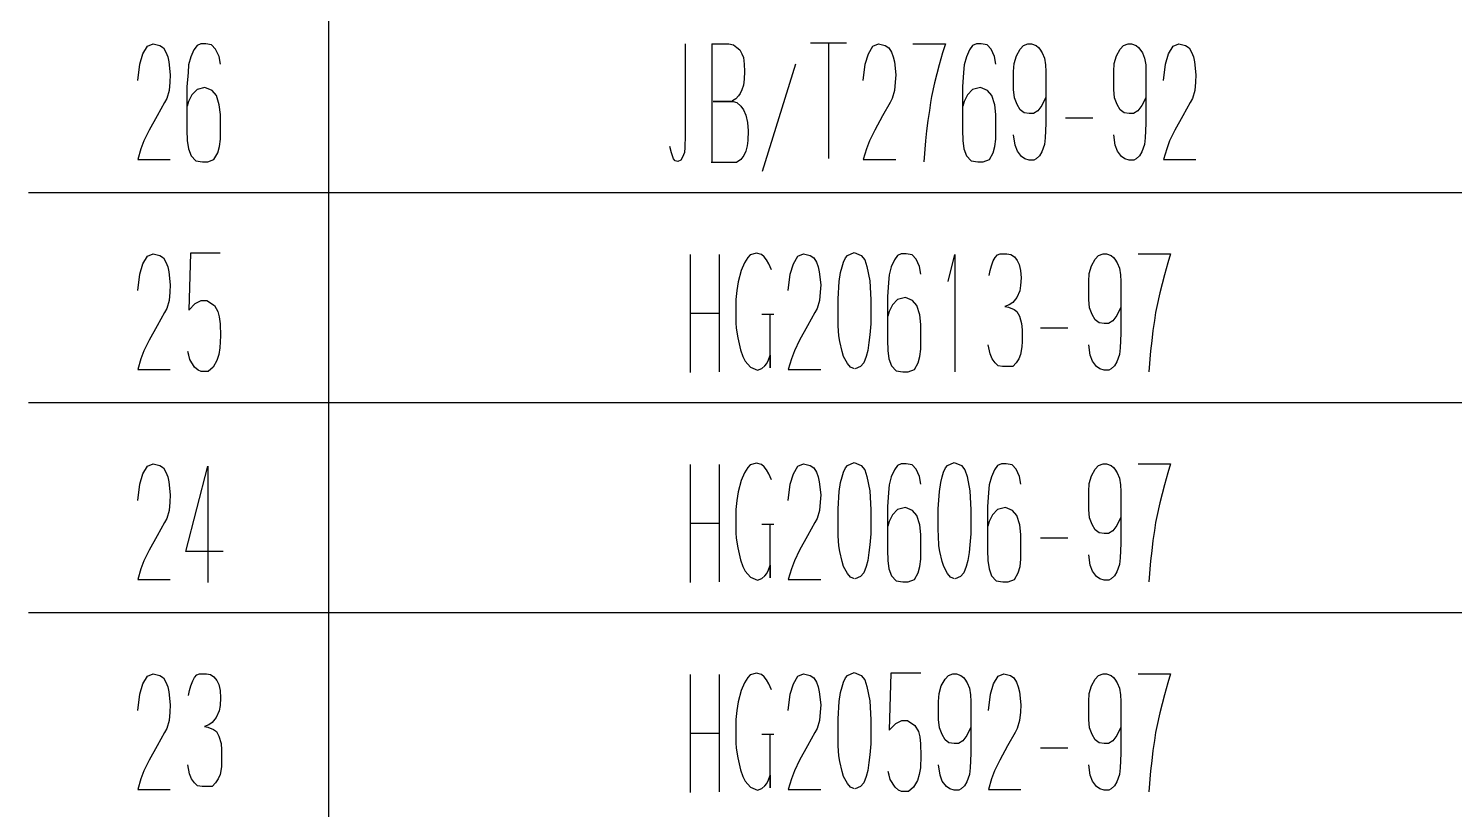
# Model space of a CAD drawing. Extents: x 0 to 8410, y 0 to 11890.
# Drawn here: x 6510 to 6985, y 2344.4 to 2604.7 of the extents above; entities that cross this region are included whole.
import ezdxf

# ---------------------------------------------------------------- set-up
doc = ezdxf.new("R2010")
doc.units = 0
doc.header["$MEASUREMENT"] = 0
doc.layers.add('6', color=7, linetype='Continuous')
doc.layers.add('9', color=7, linetype='Continuous')

# ---------------------------------------------------------------- blocks, each defined once
blk = doc.blocks.new('BLKENT900')
at = {"layer": '9', "color": 2, "linetype": 'Continuous'}
for p, q in [((6549.61, 2388.8), (6551.5, 2389.6)), ((6551.5, 2389.6), (6553.72, 2389)), ((6566.08, 2389.2), (6566.99, 2389.6)), ((6566.99, 2389.6), (6569.22, 2389.6)), ((6569.22, 2389.6), (6570.59, 2389.4)), ((6570.59, 2389.4), (6571.76, 2388.6)), ((6730.39, 2389.4), (6730.39, 2350)), ((6740.06, 2389.4), (6740.06, 2350.2)), ((6752.48, 2389.8), (6750.39, 2389.2)), ((6754.18, 2389.4), (6752.48, 2389.8)), ((6755.03, 2388.6), (6754.18, 2389.4)), ((6766.27, 2388.8), (6768.17, 2389.6)), ((6768.17, 2389.6), (6770.39, 2389)), ((6782.81, 2389), (6785.03, 2390)), ((6785.03, 2390), (6787.39, 2389)), ((6797.26, 2389.8), (6796.73, 2370.8)), ((6807.19, 2389.8), (6797.26, 2389.8)), ((6816.41, 2389), (6817.91, 2389.6)), ((6817.91, 2389.6), (6819.09, 2389.6)), ((6819.09, 2389.6), (6820.59, 2389)), ((6832.94, 2388.8), (6834.84, 2389.6)), ((6834.84, 2389.6), (6837.06, 2389)), ((6866.41, 2389), (6867.91, 2389.6)), ((6867.91, 2389.6), (6869.09, 2389.6)), ((6869.09, 2389.6), (6870.59, 2389)), ((6879.61, 2389.6), (6890.39, 2389.6)), ((6890.39, 2389.6), (6889.48, 2386.6)), ((6547.06, 2382.8), (6548.1, 2386.2)), ((6548.1, 2386.2), (6549.61, 2388.8)), ((6553.72, 2389), (6554.9, 2388.2)), ((6554.9, 2388.2), (6555.75, 2386.8)), ((6555.75, 2386.8), (6556.34, 2385.2)), ((6556.34, 2385.2), (6556.73, 2383.6)), ((6563.66, 2384), (6564.05, 2385.6)), ((6564.05, 2385.6), (6564.71, 2387.2)), ((6564.71, 2387.2), (6565.29, 2388.4)), ((6565.29, 2388.4), (6566.08, 2389.2)), ((6571.76, 2388.6), (6572.68, 2387.4)), ((6572.68, 2387.4), (6573.33, 2386)), ((6573.33, 2386), (6573.79, 2384)), ((6748.5, 2386.6), (6747.39, 2384)), ((6749.61, 2388.4), (6748.5, 2386.6)), ((6750.39, 2389.2), (6749.61, 2388.4)), ((6755.82, 2387.6), (6755.03, 2388.6)), ((6756.6, 2386.2), (6755.82, 2387.6)), ((6757.45, 2384.2), (6756.6, 2386.2)), ((6763.73, 2382.8), (6764.77, 2386.2)), ((6764.77, 2386.2), (6766.27, 2388.8)), ((6770.39, 2389), (6771.57, 2388.2)), ((6771.57, 2388.2), (6772.42, 2386.8)), ((6772.42, 2386.8), (6773.01, 2385.2)), ((6773.01, 2385.2), (6773.4, 2383.6)), ((6780.52, 2383.4), (6780.98, 2385.2)), ((6780.98, 2385.2), (6781.44, 2386.8)), ((6781.44, 2386.8), (6782.16, 2388.2)), ((6782.16, 2388.2), (6782.81, 2389)), ((6787.39, 2389), (6788.56, 2387.6)), ((6788.56, 2387.6), (6789.28, 2385.4)), ((6789.28, 2385.4), (6790.2, 2380.6)), ((6813.33, 2383), (6814.05, 2385.6)), ((6814.05, 2385.6), (6815.29, 2387.8)), ((6815.29, 2387.8), (6816.41, 2389)), ((6820.59, 2389), (6821.44, 2388.4)), ((6821.44, 2388.4), (6821.9, 2387.8)), ((6821.9, 2387.8), (6822.68, 2386.6)), ((6822.68, 2386.6), (6823.4, 2384.8)), ((6823.4, 2384.8), (6823.79, 2382.6)), ((6830.39, 2382.8), (6831.44, 2386.2)), ((6831.44, 2386.2), (6832.94, 2388.8)), ((6837.06, 2389), (6838.24, 2388.2)), ((6838.24, 2388.2), (6839.09, 2386.8)), ((6839.09, 2386.8), (6839.67, 2385.2)), ((6839.67, 2385.2), (6840.07, 2383.6)), ((6863.33, 2383), (6864.05, 2385.6)), ((6864.05, 2385.6), (6865.3, 2387.8)), ((6865.3, 2387.8), (6866.41, 2389)), ((6870.59, 2389), (6871.44, 2388.4)), ((6871.44, 2388.4), (6871.9, 2387.8)), ((6871.9, 2387.8), (6872.68, 2386.6)), ((6872.68, 2386.6), (6873.4, 2384.8)), ((6873.4, 2384.8), (6873.79, 2382.6)), ((6889.48, 2386.6), (6888.37, 2382.6)), ((6546.4, 2377.4), (6547.06, 2382.8)), ((6556.73, 2383.6), (6557.19, 2379.2)), ((6563.27, 2382.4), (6563.66, 2384)), ((6573.79, 2384), (6573.99, 2381.6)), ((6573.99, 2381.6), (6573.79, 2379)), ((6746.34, 2380.2), (6745.88, 2377.4)), ((6747.39, 2384), (6746.34, 2380.2)), ((6763.07, 2377.4), (6763.73, 2382.8)), ((6773.4, 2383.6), (6773.86, 2379.2)), ((6779.67, 2374.6), (6780.07, 2380.4)), ((6780.07, 2380.4), (6780.52, 2383.4)), ((6790.2, 2380.6), (6790.59, 2374.2)), ((6813.14, 2380.4), (6813.33, 2383)), ((6813.14, 2377.6), (6813.14, 2380.4)), ((6823.79, 2382.6), (6823.86, 2380.4)), ((6823.86, 2380.4), (6823.86, 2371.2)), ((6829.74, 2377.4), (6830.39, 2382.8)), ((6840.07, 2383.6), (6840.52, 2379.2)), ((6863.14, 2380.4), (6863.33, 2383)), ((6863.14, 2377.6), (6863.14, 2380.4)), ((6873.79, 2382.6), (6873.86, 2380.4)), ((6873.86, 2380.4), (6873.86, 2371.2)), ((6888.37, 2382.6), (6886.8, 2376.6)), ((6557.06, 2376.8), (6556.8, 2374)), ((6557.19, 2379.2), (6557.06, 2376.8)), ((6573.53, 2377.2), (6572.48, 2375)), ((6573.79, 2379), (6573.53, 2377.2)), ((6745.88, 2377.4), (6745.62, 2374.4)), ((6773.73, 2376.8), (6773.46, 2374)), ((6773.86, 2379.2), (6773.73, 2376.8)), ((6813.14, 2374.4), (6813.14, 2377.6)), ((6840.39, 2376.8), (6840.13, 2374)), ((6840.52, 2379.2), (6840.39, 2376.8)), ((6863.14, 2374.4), (6863.14, 2377.6)), ((6886.8, 2376.6), (6885.82, 2372)), ((6556.01, 2371.4), (6555.29, 2370)), ((6556.8, 2374), (6556.01, 2371.4)), ((6570, 2372.6), (6568.56, 2372)), ((6568.56, 2372), (6569.74, 2371.8)), ((6569.74, 2371.8), (6571.63, 2371)), ((6571.18, 2373.4), (6570, 2372.6)), ((6572.48, 2375), (6571.18, 2373.4)), ((6571.63, 2371), (6572.55, 2370.4)), ((6572.55, 2370.4), (6573.4, 2368.8)), ((6745.62, 2374.4), (6745.56, 2370.4)), ((6745.56, 2370.4), (6745.62, 2366.6)), ((6772.68, 2371.4), (6771.96, 2370)), ((6773.46, 2374), (6772.68, 2371.4)), ((6779.67, 2367.6), (6779.67, 2374.6)), ((6790.59, 2374.2), (6790.59, 2369)), ((6796.73, 2370.8), (6798.89, 2373)), ((6798.89, 2373), (6800.85, 2374)), ((6800.85, 2374), (6802.75, 2374)), ((6802.75, 2374), (6805.23, 2372.4)), ((6805.23, 2372.4), (6806.41, 2370.4)), ((6806.41, 2370.4), (6806.86, 2368.6)), ((6813.4, 2371.6), (6813.14, 2374.4)), ((6814.31, 2369.4), (6813.4, 2371.6)), ((6823.79, 2371.6), (6822.55, 2369)), ((6823.86, 2371.2), (6823.86, 2363)), ((6839.35, 2371.4), (6838.63, 2370)), ((6840.13, 2374), (6839.35, 2371.4)), ((6863.4, 2371.6), (6863.14, 2374.4)), ((6864.32, 2369.4), (6863.4, 2371.6)), ((6873.79, 2371.6), (6872.55, 2369)), ((6873.86, 2371.2), (6873.86, 2363)), ((6885.82, 2372), (6885.43, 2370)), ((6552.81, 2365.6), (6550.2, 2360.8)), ((6555.29, 2370), (6552.81, 2365.6)), ((6573.4, 2368.8), (6574.12, 2366.4)), ((6574.12, 2366.4), (6574.31, 2364.2)), ((6730.39, 2369.8), (6739.93, 2369.8)), ((6745.62, 2366.6), (6745.75, 2364.8)), ((6758.23, 2369.4), (6754.31, 2369.4)), ((6756.99, 2351.6), (6756.99, 2369.2)), ((6769.48, 2365.6), (6766.86, 2360.8)), ((6771.96, 2370), (6769.48, 2365.6)), ((6779.74, 2365.6), (6779.67, 2367.6)), ((6779.87, 2362.2), (6779.74, 2365.6)), ((6790.52, 2366.2), (6790.26, 2362.6)), ((6790.59, 2369), (6790.52, 2366.2)), ((6806.86, 2368.6), (6807.12, 2366.2)), ((6807.12, 2366.2), (6807.26, 2362.2)), ((6815.29, 2367.6), (6814.31, 2369.4)), ((6816.6, 2366.6), (6815.29, 2367.6)), ((6818.3, 2366.4), (6816.6, 2366.6)), ((6819.74, 2366.4), (6818.3, 2366.4)), ((6821.18, 2367.2), (6819.74, 2366.4)), ((6822.55, 2369), (6821.18, 2367.2)), ((6836.14, 2365.6), (6833.53, 2360.8)), ((6838.63, 2370), (6836.14, 2365.6)), ((6865.3, 2367.6), (6864.32, 2369.4)), ((6866.6, 2366.6), (6865.3, 2367.6)), ((6868.3, 2366.4), (6866.6, 2366.6)), ((6869.74, 2366.4), (6868.3, 2366.4)), ((6871.18, 2367.2), (6869.74, 2366.4)), ((6872.55, 2369), (6871.18, 2367.2)), ((6885.1, 2367.4), (6884.51, 2364)), ((6885.43, 2370), (6885.1, 2367.4)), ((6550.2, 2360.8), (6548.43, 2357.2)), ((6574.31, 2364.2), (6574.31, 2360.4)), ((6745.75, 2364.8), (6746.21, 2361.6)), ((6746.21, 2361.6), (6747.12, 2357.6)), ((6766.86, 2360.8), (6765.1, 2357.2)), ((6780.2, 2360.4), (6779.87, 2362.2)), ((6790.26, 2362.6), (6789.93, 2360)), ((6807.26, 2362.2), (6807.06, 2358.2)), ((6823.86, 2363), (6823.66, 2358.2)), ((6833.53, 2360.8), (6831.77, 2357.2)), ((6856.15, 2364.8), (6847.06, 2364.8)), ((6873.86, 2363), (6873.66, 2358.2)), ((6884.51, 2364), (6884.12, 2360.6)), ((6548.43, 2357.2), (6547.45, 2354.6)), ((6563.66, 2356.2), (6563.01, 2359.2)), ((6564.31, 2354.6), (6563.66, 2356.2)), ((6574.25, 2358.6), (6573.79, 2356)), ((6574.31, 2360.4), (6574.25, 2358.6)), ((6747.12, 2357.6), (6747.91, 2355.4)), ((6765.1, 2357.2), (6764.12, 2354.6)), ((6780.98, 2357), (6780.2, 2360.4)), ((6781.5, 2355.4), (6780.98, 2357)), ((6789.54, 2357.4), (6789.02, 2355.4)), ((6789.93, 2360), (6789.54, 2357.4)), ((6796.73, 2355.8), (6796.34, 2357)), ((6807.06, 2358.2), (6806.67, 2356)), ((6813.66, 2355.8), (6813.14, 2359.2)), ((6823.66, 2358.2), (6823.4, 2356)), ((6831.77, 2357.2), (6830.78, 2354.6)), ((6863.66, 2355.8), (6863.14, 2359.2)), ((6873.66, 2358.2), (6873.4, 2356)), ((6883.73, 2357.2), (6883.2, 2350.2)), ((6884.12, 2360.6), (6883.73, 2357.2)), ((6547.45, 2354.6), (6546.4, 2351)), ((6565.29, 2353.2), (6564.31, 2354.6)), ((6566.27, 2352.2), (6565.29, 2353.2)), ((6567.78, 2352), (6566.27, 2352.2)), ((6571.18, 2352), (6567.78, 2352)), ((6572.29, 2353.2), (6571.18, 2352)), ((6573.2, 2354.6), (6572.29, 2353.2)), ((6573.79, 2356), (6573.2, 2354.6)), ((6747.91, 2355.4), (6748.69, 2353.8)), ((6748.69, 2353.8), (6750.46, 2351.8)), ((6750.46, 2351.8), (6752.81, 2350.8)), ((6752.81, 2350.8), (6754.31, 2351.4)), ((6754.31, 2351.4), (6755.23, 2352.2)), ((6755.23, 2352.2), (6755.88, 2353)), ((6755.88, 2353), (6756.47, 2354.2)), ((6756.47, 2354.2), (6756.99, 2355.8)), ((6756.99, 2355.8), (6756.99, 2351.6)), ((6764.12, 2354.6), (6763.07, 2351)), ((6782.81, 2353), (6781.5, 2355.4)), ((6783.79, 2351.8), (6782.81, 2353)), ((6785.1, 2351.2), (6783.79, 2351.8)), ((6787.12, 2352), (6785.36, 2351.2)), ((6788.24, 2353.2), (6787.12, 2352)), ((6789.02, 2355.4), (6788.24, 2353.2)), ((6797.06, 2354.4), (6796.73, 2355.8)), ((6798.63, 2351.8), (6797.06, 2354.4)), ((6799.8, 2350.8), (6798.63, 2351.8)), ((6804.77, 2351.8), (6803.14, 2350.4)), ((6806.08, 2354), (6804.77, 2351.8)), ((6806.67, 2356), (6806.08, 2354)), ((6814.38, 2353.8), (6813.66, 2355.8)), ((6815.75, 2352), (6814.38, 2353.8)), ((6816.86, 2351.2), (6815.75, 2352)), ((6821.77, 2352.2), (6820.65, 2351.2)), ((6822.55, 2353.6), (6821.77, 2352.2)), ((6823.4, 2356), (6822.55, 2353.6)), ((6830.78, 2354.6), (6829.74, 2351)), ((6864.38, 2353.8), (6863.66, 2355.8)), ((6865.75, 2352), (6864.38, 2353.8)), ((6866.86, 2351.2), (6865.75, 2352)), ((6871.77, 2352.2), (6870.65, 2351.2)), ((6872.55, 2353.6), (6871.77, 2352.2)), ((6873.4, 2356), (6872.55, 2353.6)), ((6546.4, 2351), (6557.19, 2351)), ((6763.07, 2351), (6773.86, 2351)), ((6800.78, 2350.4), (6799.8, 2350.8)), ((6803.14, 2350.4), (6800.78, 2350.4)), ((6818.3, 2350.8), (6816.86, 2351.2)), ((6819.87, 2350.8), (6818.3, 2350.8)), ((6820.65, 2351.2), (6819.87, 2350.8)), ((6829.74, 2351), (6840.52, 2351)), ((6868.3, 2350.8), (6866.86, 2351.2)), ((6869.87, 2350.8), (6868.3, 2350.8)), ((6870.65, 2351.2), (6869.87, 2350.8))]:
    blk.add_line(p, q, dxfattribs=at)
blk = doc.blocks.new('BLKENT901')
at = {"layer": '9', "color": 2, "linetype": 'Continuous'}
for p, q in [((6547.06, 2452.8), (6548.1, 2456.2)), ((6548.1, 2456.2), (6549.61, 2458.8)), ((6549.61, 2458.8), (6551.5, 2459.6)), ((6551.5, 2459.6), (6553.72, 2459)), ((6553.72, 2459), (6554.9, 2458.2)), ((6554.9, 2458.2), (6555.75, 2456.8)), ((6555.75, 2456.8), (6556.34, 2455.2)), ((6562.42, 2430.4), (6569.74, 2458.8)), ((6569.74, 2458.8), (6569.74, 2420)), ((6730.39, 2459.4), (6730.39, 2420)), ((6740.06, 2459.4), (6740.06, 2420.2)), ((6748.5, 2456.6), (6747.39, 2454)), ((6749.61, 2458.4), (6748.5, 2456.6)), ((6750.39, 2459.2), (6749.61, 2458.4)), ((6752.48, 2459.8), (6750.39, 2459.2)), ((6754.18, 2459.4), (6752.48, 2459.8)), ((6755.03, 2458.6), (6754.18, 2459.4)), ((6755.82, 2457.6), (6755.03, 2458.6)), ((6756.6, 2456.2), (6755.82, 2457.6)), ((6757.45, 2454.2), (6756.6, 2456.2)), ((6763.73, 2452.8), (6764.77, 2456.2)), ((6764.77, 2456.2), (6766.27, 2458.8)), ((6766.27, 2458.8), (6768.17, 2459.6)), ((6768.17, 2459.6), (6770.39, 2459)), ((6770.39, 2459), (6771.57, 2458.2)), ((6771.57, 2458.2), (6772.42, 2456.8)), ((6772.42, 2456.8), (6773.01, 2455.2)), ((6780.98, 2455.2), (6781.44, 2456.8)), ((6781.44, 2456.8), (6782.16, 2458.2)), ((6782.16, 2458.2), (6782.81, 2459)), ((6782.81, 2459), (6785.03, 2460)), ((6785.03, 2460), (6787.39, 2459)), ((6787.39, 2459), (6788.56, 2457.6)), ((6788.56, 2457.6), (6789.28, 2455.4)), ((6798.43, 2457.6), (6797.39, 2455.2)), ((6799.48, 2459), (6798.43, 2457.6)), ((6800.72, 2459.6), (6799.48, 2459)), ((6802.35, 2459.6), (6800.72, 2459.6)), ((6804.31, 2459.2), (6802.35, 2459.6)), ((6805.62, 2457.8), (6804.31, 2459.2)), ((6806.8, 2455.4), (6805.62, 2457.8)), ((6814.31, 2455.2), (6814.77, 2456.8)), ((6814.77, 2456.8), (6815.49, 2458.2)), ((6815.49, 2458.2), (6816.14, 2459)), ((6816.14, 2459), (6818.37, 2460)), ((6818.37, 2460), (6820.72, 2459)), ((6820.72, 2459), (6821.9, 2457.6)), ((6821.9, 2457.6), (6822.61, 2455.4)), ((6831.77, 2457.6), (6830.72, 2455.2)), ((6832.81, 2459), (6831.77, 2457.6)), ((6834.05, 2459.6), (6832.81, 2459)), ((6835.69, 2459.6), (6834.05, 2459.6)), ((6837.65, 2459.2), (6835.69, 2459.6)), ((6838.96, 2457.8), (6837.65, 2459.2)), ((6840.13, 2455.4), (6838.96, 2457.8)), ((6864.05, 2455.6), (6865.3, 2457.8)), ((6865.3, 2457.8), (6866.41, 2459)), ((6866.41, 2459), (6867.91, 2459.6)), ((6867.91, 2459.6), (6869.09, 2459.6)), ((6869.09, 2459.6), (6870.59, 2459)), ((6870.59, 2459), (6871.44, 2458.4)), ((6871.44, 2458.4), (6871.9, 2457.8)), ((6871.9, 2457.8), (6872.68, 2456.6)), ((6872.68, 2456.6), (6873.4, 2454.8)), ((6879.61, 2459.6), (6890.39, 2459.6)), ((6889.48, 2456.6), (6888.37, 2452.6)), ((6890.39, 2459.6), (6889.48, 2456.6)), ((6546.4, 2447.4), (6547.06, 2452.8)), ((6556.34, 2455.2), (6556.73, 2453.6)), ((6556.73, 2453.6), (6557.19, 2449.2)), ((6747.39, 2454), (6746.34, 2450.2)), ((6763.07, 2447.4), (6763.73, 2452.8)), ((6773.01, 2455.2), (6773.4, 2453.6)), ((6773.4, 2453.6), (6773.86, 2449.2)), ((6780.07, 2450.4), (6780.52, 2453.4)), ((6780.52, 2453.4), (6780.98, 2455.2)), ((6789.28, 2455.4), (6790.2, 2450.6)), ((6796.67, 2452.6), (6796.47, 2450)), ((6797.39, 2455.2), (6796.67, 2452.6)), ((6807.26, 2452.8), (6806.8, 2455.4)), ((6813.4, 2450.4), (6813.86, 2453.4)), ((6813.86, 2453.4), (6814.31, 2455.2)), ((6822.61, 2455.4), (6823.53, 2450.6)), ((6830, 2452.6), (6829.8, 2450)), ((6830.72, 2455.2), (6830, 2452.6)), ((6840.59, 2452.8), (6840.13, 2455.4)), ((6863.14, 2450.4), (6863.33, 2453)), ((6863.33, 2453), (6864.05, 2455.6)), ((6873.4, 2454.8), (6873.79, 2452.6)), ((6873.79, 2452.6), (6873.86, 2450.4)), ((6888.37, 2452.6), (6886.8, 2446.6)), ((6557.06, 2446.8), (6556.8, 2444)), ((6557.19, 2449.2), (6557.06, 2446.8)), ((6745.88, 2447.4), (6745.62, 2444.4)), ((6746.34, 2450.2), (6745.88, 2447.4)), ((6773.73, 2446.8), (6773.46, 2444)), ((6773.86, 2449.2), (6773.73, 2446.8)), ((6779.67, 2444.6), (6780.07, 2450.4)), ((6790.2, 2450.6), (6790.59, 2444.2)), ((6796.47, 2450), (6796.08, 2445.2)), ((6813.01, 2444.6), (6813.4, 2450.4)), ((6823.53, 2450.6), (6823.92, 2444.2)), ((6829.8, 2450), (6829.41, 2445.2)), ((6863.14, 2447.6), (6863.14, 2450.4)), ((6863.14, 2444.4), (6863.14, 2447.6)), ((6873.86, 2450.4), (6873.86, 2441.2)), ((6886.8, 2446.6), (6885.82, 2442)), ((6556.8, 2444), (6556.01, 2441.4)), ((6745.62, 2444.4), (6745.56, 2440.4)), ((6773.46, 2444), (6772.68, 2441.4)), ((6779.67, 2437.6), (6779.67, 2444.6)), ((6790.59, 2444.2), (6790.59, 2439)), ((6796.08, 2445.2), (6796.08, 2430.8)), ((6797.78, 2442.6), (6796.67, 2440.4)), ((6799.48, 2444.4), (6797.78, 2442.6)), ((6802.09, 2445), (6799.48, 2444.4)), ((6804.44, 2444), (6802.09, 2445)), ((6805.88, 2442.4), (6804.44, 2444)), ((6806.86, 2439.2), (6805.88, 2442.4)), ((6813.01, 2437.6), (6813.01, 2444.6)), ((6823.92, 2444.2), (6823.92, 2439)), ((6829.41, 2445.2), (6829.41, 2430.8)), ((6831.11, 2442.6), (6830, 2440.4)), ((6832.81, 2444.4), (6831.11, 2442.6)), ((6835.43, 2445), (6832.81, 2444.4)), ((6837.78, 2444), (6835.43, 2445)), ((6839.22, 2442.4), (6837.78, 2444)), ((6840.2, 2439.2), (6839.22, 2442.4)), ((6863.4, 2441.6), (6863.14, 2444.4)), ((6864.32, 2439.4), (6863.4, 2441.6)), ((6873.79, 2441.6), (6872.55, 2439)), ((6885.82, 2442), (6885.43, 2440)), ((6555.29, 2440), (6552.81, 2435.6)), ((6556.01, 2441.4), (6555.29, 2440)), ((6730.39, 2439.8), (6739.93, 2439.8)), ((6745.56, 2440.4), (6745.62, 2436.6)), ((6758.23, 2439.4), (6754.31, 2439.4)), ((6756.99, 2421.6), (6756.99, 2439.2)), ((6771.96, 2440), (6769.48, 2435.6)), ((6772.68, 2441.4), (6771.96, 2440)), ((6779.74, 2435.6), (6779.67, 2437.6)), ((6790.59, 2439), (6790.52, 2436.2)), ((6796.67, 2440.4), (6796.21, 2438.8)), ((6807.26, 2436), (6806.86, 2439.2)), ((6813.07, 2435.6), (6813.01, 2437.6)), ((6823.92, 2439), (6823.86, 2436.2)), ((6830, 2440.4), (6829.54, 2438.8)), ((6840.59, 2436), (6840.2, 2439.2)), ((6865.3, 2437.6), (6864.32, 2439.4)), ((6866.6, 2436.6), (6865.3, 2437.6)), ((6871.18, 2437.2), (6869.74, 2436.4)), ((6872.55, 2439), (6871.18, 2437.2)), ((6873.86, 2441.2), (6873.86, 2433)), ((6885.1, 2437.4), (6884.51, 2434)), ((6885.43, 2440), (6885.1, 2437.4)), ((6552.81, 2435.6), (6550.2, 2430.8)), ((6745.62, 2436.6), (6745.75, 2434.8)), ((6745.75, 2434.8), (6746.21, 2431.6)), ((6769.48, 2435.6), (6766.86, 2430.8)), ((6779.87, 2432.2), (6779.74, 2435.6)), ((6780.2, 2430.4), (6779.87, 2432.2)), ((6790.26, 2432.6), (6789.93, 2430)), ((6790.52, 2436.2), (6790.26, 2432.6)), ((6807.26, 2430.6), (6807.26, 2436)), ((6813.2, 2432.2), (6813.07, 2435.6)), ((6813.53, 2430.4), (6813.2, 2432.2)), ((6823.6, 2432.6), (6823.27, 2430)), ((6823.86, 2436.2), (6823.6, 2432.6)), ((6840.59, 2430.6), (6840.59, 2436)), ((6856.15, 2434.8), (6847.06, 2434.8)), ((6868.3, 2436.4), (6866.6, 2436.6)), ((6869.74, 2436.4), (6868.3, 2436.4)), ((6873.86, 2433), (6873.66, 2428.2)), ((6884.51, 2434), (6884.12, 2430.6)), ((6550.2, 2430.8), (6548.43, 2427.2)), ((6574.77, 2430.4), (6562.42, 2430.4)), ((6746.21, 2431.6), (6747.12, 2427.6)), ((6747.12, 2427.6), (6747.91, 2425.4)), ((6766.86, 2430.8), (6765.1, 2427.2)), ((6780.98, 2427), (6780.2, 2430.4)), ((6789.54, 2427.4), (6789.02, 2425.4)), ((6789.93, 2430), (6789.54, 2427.4)), ((6796.08, 2430.8), (6796.21, 2427.4)), ((6796.21, 2427.4), (6796.6, 2424.6)), ((6806.93, 2425.4), (6807.26, 2427.8)), ((6807.26, 2427.8), (6807.26, 2430.6)), ((6814.31, 2427), (6813.53, 2430.4)), ((6822.88, 2427.4), (6822.35, 2425.4)), ((6823.27, 2430), (6822.88, 2427.4)), ((6829.41, 2430.8), (6829.54, 2427.4)), ((6829.54, 2427.4), (6829.94, 2424.6)), ((6840.26, 2425.4), (6840.59, 2427.8)), ((6840.59, 2427.8), (6840.59, 2430.6)), ((6863.66, 2425.8), (6863.14, 2429.2)), ((6873.66, 2428.2), (6873.4, 2426)), ((6884.12, 2430.6), (6883.73, 2427.2)), ((6547.45, 2424.6), (6546.4, 2421)), ((6548.43, 2427.2), (6547.45, 2424.6)), ((6747.91, 2425.4), (6748.69, 2423.8)), ((6748.69, 2423.8), (6750.46, 2421.8)), ((6755.23, 2422.2), (6755.88, 2423)), ((6755.88, 2423), (6756.47, 2424.2)), ((6756.47, 2424.2), (6756.99, 2425.8)), ((6756.99, 2425.8), (6756.99, 2421.6)), ((6764.12, 2424.6), (6763.07, 2421)), ((6765.1, 2427.2), (6764.12, 2424.6)), ((6781.5, 2425.4), (6780.98, 2427)), ((6782.81, 2423), (6781.5, 2425.4)), ((6783.79, 2421.8), (6782.81, 2423)), ((6788.24, 2423.2), (6787.12, 2422)), ((6789.02, 2425.4), (6788.24, 2423.2)), ((6796.6, 2424.6), (6797.45, 2422.2)), ((6805.1, 2421), (6806.34, 2423.2)), ((6806.34, 2423.2), (6806.93, 2425.4)), ((6814.84, 2425.4), (6814.31, 2427)), ((6816.14, 2423), (6814.84, 2425.4)), ((6817.12, 2421.8), (6816.14, 2423)), ((6821.57, 2423.2), (6820.46, 2422)), ((6822.35, 2425.4), (6821.57, 2423.2)), ((6829.94, 2424.6), (6830.78, 2422.2)), ((6838.43, 2421), (6839.67, 2423.2)), ((6839.67, 2423.2), (6840.26, 2425.4)), ((6864.38, 2423.8), (6863.66, 2425.8)), ((6865.75, 2422), (6864.38, 2423.8)), ((6872.55, 2423.6), (6871.77, 2422.2)), ((6873.4, 2426), (6872.55, 2423.6)), ((6883.73, 2427.2), (6883.2, 2420.2)), ((6546.4, 2421), (6557.19, 2421)), ((6750.46, 2421.8), (6752.81, 2420.8)), ((6752.81, 2420.8), (6754.31, 2421.4)), ((6754.31, 2421.4), (6755.23, 2422.2)), ((6763.07, 2421), (6773.86, 2421)), ((6785.1, 2421.2), (6783.79, 2421.8)), ((6787.12, 2422), (6785.36, 2421.2)), ((6797.45, 2422.2), (6799.02, 2420.6)), ((6799.02, 2420.6), (6801.24, 2420.2)), ((6801.24, 2420.2), (6803.01, 2420.2)), ((6803.01, 2420.2), (6805.1, 2421)), ((6818.43, 2421.2), (6817.12, 2421.8)), ((6820.46, 2422), (6818.69, 2421.2)), ((6830.78, 2422.2), (6832.35, 2420.6)), ((6832.35, 2420.6), (6834.58, 2420.2)), ((6834.58, 2420.2), (6836.34, 2420.2)), ((6836.34, 2420.2), (6838.43, 2421)), ((6866.86, 2421.2), (6865.75, 2422)), ((6868.3, 2420.8), (6866.86, 2421.2)), ((6869.87, 2420.8), (6868.3, 2420.8)), ((6870.65, 2421.2), (6869.87, 2420.8)), ((6871.77, 2422.2), (6870.65, 2421.2))]:
    blk.add_line(p, q, dxfattribs=at)
blk = doc.blocks.new('BLKENT902')
at = {"layer": '9', "color": 2, "linetype": 'Continuous'}
for p, q in [((6548.1, 2526.2), (6549.61, 2528.8)), ((6549.61, 2528.8), (6551.5, 2529.6)), ((6551.5, 2529.6), (6553.72, 2529)), ((6553.72, 2529), (6554.9, 2528.2)), ((6554.9, 2528.2), (6555.75, 2526.8)), ((6563.92, 2529.8), (6563.4, 2510.8)), ((6573.86, 2529.8), (6563.92, 2529.8)), ((6730.39, 2529.4), (6730.39, 2490)), ((6740.06, 2529.4), (6740.06, 2490.2)), ((6749.61, 2528.4), (6748.5, 2526.6)), ((6750.39, 2529.2), (6749.61, 2528.4)), ((6752.48, 2529.8), (6750.39, 2529.2)), ((6754.18, 2529.4), (6752.48, 2529.8)), ((6755.03, 2528.6), (6754.18, 2529.4)), ((6755.82, 2527.6), (6755.03, 2528.6)), ((6756.6, 2526.2), (6755.82, 2527.6)), ((6764.77, 2526.2), (6766.27, 2528.8)), ((6766.27, 2528.8), (6768.17, 2529.6)), ((6768.17, 2529.6), (6770.39, 2529)), ((6770.39, 2529), (6771.57, 2528.2)), ((6771.57, 2528.2), (6772.42, 2526.8)), ((6781.44, 2526.8), (6782.16, 2528.2)), ((6782.16, 2528.2), (6782.81, 2529)), ((6782.81, 2529), (6785.03, 2530)), ((6785.03, 2530), (6787.39, 2529)), ((6787.39, 2529), (6788.56, 2527.6)), ((6788.56, 2527.6), (6789.28, 2525.4)), ((6798.43, 2527.6), (6797.39, 2525.2)), ((6799.48, 2529), (6798.43, 2527.6)), ((6800.72, 2529.6), (6799.48, 2529)), ((6802.35, 2529.6), (6800.72, 2529.6)), ((6804.31, 2529.2), (6802.35, 2529.6)), ((6805.62, 2527.8), (6804.31, 2529.2)), ((6806.8, 2525.4), (6805.62, 2527.8)), ((6816.34, 2520.4), (6818.56, 2529.4)), ((6818.56, 2529.4), (6818.56, 2490.2)), ((6830.72, 2525.6), (6831.37, 2527.2)), ((6831.37, 2527.2), (6831.96, 2528.4)), ((6831.96, 2528.4), (6832.75, 2529.2)), ((6832.75, 2529.2), (6833.66, 2529.6)), ((6833.66, 2529.6), (6835.88, 2529.6)), ((6835.88, 2529.6), (6837.26, 2529.4)), ((6837.26, 2529.4), (6838.43, 2528.6)), ((6838.43, 2528.6), (6839.35, 2527.4)), ((6839.35, 2527.4), (6840, 2526)), ((6864.05, 2525.6), (6865.3, 2527.8)), ((6865.3, 2527.8), (6866.41, 2529)), ((6866.41, 2529), (6867.91, 2529.6)), ((6867.91, 2529.6), (6869.09, 2529.6)), ((6869.09, 2529.6), (6870.59, 2529)), ((6870.59, 2529), (6871.44, 2528.4)), ((6871.44, 2528.4), (6871.9, 2527.8)), ((6871.9, 2527.8), (6872.68, 2526.6)), ((6879.61, 2529.6), (6890.39, 2529.6)), ((6890.39, 2529.6), (6889.48, 2526.6)), ((6546.4, 2517.4), (6547.06, 2522.8)), ((6547.06, 2522.8), (6548.1, 2526.2)), ((6555.75, 2526.8), (6556.34, 2525.2)), ((6556.34, 2525.2), (6556.73, 2523.6)), ((6556.73, 2523.6), (6557.19, 2519.2)), ((6747.39, 2524), (6746.34, 2520.2)), ((6748.5, 2526.6), (6747.39, 2524)), ((6757.45, 2524.2), (6756.6, 2526.2)), ((6763.07, 2517.4), (6763.73, 2522.8)), ((6763.73, 2522.8), (6764.77, 2526.2)), ((6772.42, 2526.8), (6773.01, 2525.2)), ((6773.01, 2525.2), (6773.4, 2523.6)), ((6773.4, 2523.6), (6773.86, 2519.2)), ((6780.07, 2520.4), (6780.52, 2523.4)), ((6780.52, 2523.4), (6780.98, 2525.2)), ((6780.98, 2525.2), (6781.44, 2526.8)), ((6789.28, 2525.4), (6790.2, 2520.6)), ((6796.67, 2522.6), (6796.47, 2520)), ((6797.39, 2525.2), (6796.67, 2522.6)), ((6807.26, 2522.8), (6806.8, 2525.4)), ((6829.94, 2522.4), (6830.33, 2524)), ((6830.33, 2524), (6830.72, 2525.6)), ((6840, 2526), (6840.46, 2524)), ((6840.46, 2524), (6840.65, 2521.6)), ((6863.14, 2520.4), (6863.33, 2523)), ((6863.33, 2523), (6864.05, 2525.6)), ((6872.68, 2526.6), (6873.4, 2524.8)), ((6873.4, 2524.8), (6873.79, 2522.6)), ((6873.79, 2522.6), (6873.86, 2520.4)), ((6888.37, 2522.6), (6886.8, 2516.6)), ((6889.48, 2526.6), (6888.37, 2522.6)), ((6557.19, 2519.2), (6557.06, 2516.8)), ((6746.34, 2520.2), (6745.88, 2517.4)), ((6773.86, 2519.2), (6773.73, 2516.8)), ((6779.67, 2514.6), (6780.07, 2520.4)), ((6790.2, 2520.6), (6790.59, 2514.2)), ((6796.47, 2520), (6796.08, 2515.2)), ((6840.46, 2519), (6840.2, 2517.2)), ((6840.65, 2521.6), (6840.46, 2519)), ((6863.14, 2517.6), (6863.14, 2520.4)), ((6863.14, 2514.4), (6863.14, 2517.6)), ((6873.86, 2520.4), (6873.86, 2511.2)), ((6556.8, 2514), (6556.01, 2511.4)), ((6557.06, 2516.8), (6556.8, 2514)), ((6563.4, 2510.8), (6565.55, 2513)), ((6565.55, 2513), (6567.52, 2514)), ((6567.52, 2514), (6569.41, 2514)), ((6569.41, 2514), (6571.89, 2512.4)), ((6745.62, 2514.4), (6745.56, 2510.4)), ((6745.88, 2517.4), (6745.62, 2514.4)), ((6773.46, 2514), (6772.68, 2511.4)), ((6773.73, 2516.8), (6773.46, 2514)), ((6779.67, 2507.6), (6779.67, 2514.6)), ((6790.59, 2514.2), (6790.59, 2509)), ((6796.08, 2515.2), (6796.08, 2500.8)), ((6799.48, 2514.4), (6797.78, 2512.6)), ((6802.09, 2515), (6799.48, 2514.4)), ((6804.44, 2514), (6802.09, 2515)), ((6805.88, 2512.4), (6804.44, 2514)), ((6837.84, 2513.4), (6836.67, 2512.6)), ((6839.15, 2515), (6837.84, 2513.4)), ((6840.2, 2517.2), (6839.15, 2515)), ((6863.4, 2511.6), (6863.14, 2514.4)), ((6886.8, 2516.6), (6885.82, 2512)), ((6555.29, 2510), (6552.81, 2505.6)), ((6556.01, 2511.4), (6555.29, 2510)), ((6571.89, 2512.4), (6573.07, 2510.4)), ((6573.07, 2510.4), (6573.53, 2508.6)), ((6573.53, 2508.6), (6573.79, 2506.2)), ((6730.39, 2509.8), (6739.93, 2509.8)), ((6745.56, 2510.4), (6745.62, 2506.6)), ((6758.23, 2509.4), (6754.31, 2509.4)), ((6756.99, 2491.6), (6756.99, 2509.2)), ((6771.96, 2510), (6769.48, 2505.6)), ((6772.68, 2511.4), (6771.96, 2510)), ((6790.59, 2509), (6790.52, 2506.2)), ((6796.67, 2510.4), (6796.21, 2508.8)), ((6797.78, 2512.6), (6796.67, 2510.4)), ((6806.86, 2509.2), (6805.88, 2512.4)), ((6807.26, 2506), (6806.86, 2509.2)), ((6836.67, 2512.6), (6835.23, 2512)), ((6835.23, 2512), (6836.41, 2511.8)), ((6836.41, 2511.8), (6838.3, 2511)), ((6838.3, 2511), (6839.22, 2510.4)), ((6839.22, 2510.4), (6840.07, 2508.8)), ((6840.07, 2508.8), (6840.78, 2506.4)), ((6864.32, 2509.4), (6863.4, 2511.6)), ((6865.3, 2507.6), (6864.32, 2509.4)), ((6872.55, 2509), (6871.18, 2507.2)), ((6873.79, 2511.6), (6872.55, 2509)), ((6873.86, 2511.2), (6873.86, 2503)), ((6885.43, 2510), (6885.1, 2507.4)), ((6885.82, 2512), (6885.43, 2510)), ((6552.81, 2505.6), (6550.2, 2500.8)), ((6573.79, 2506.2), (6573.92, 2502.2)), ((6745.62, 2506.6), (6745.75, 2504.8)), ((6745.75, 2504.8), (6746.21, 2501.6)), ((6769.48, 2505.6), (6766.86, 2500.8)), ((6779.74, 2505.6), (6779.67, 2507.6)), ((6779.87, 2502.2), (6779.74, 2505.6)), ((6790.52, 2506.2), (6790.26, 2502.6)), ((6807.26, 2500.6), (6807.26, 2506)), ((6840.78, 2506.4), (6840.98, 2504.2)), ((6840.98, 2504.2), (6840.98, 2500.4)), ((6856.15, 2504.8), (6847.06, 2504.8)), ((6866.6, 2506.6), (6865.3, 2507.6)), ((6868.3, 2506.4), (6866.6, 2506.6)), ((6869.74, 2506.4), (6868.3, 2506.4)), ((6871.18, 2507.2), (6869.74, 2506.4)), ((6884.51, 2504), (6884.12, 2500.6)), ((6885.1, 2507.4), (6884.51, 2504)), ((6550.2, 2500.8), (6548.43, 2497.2)), ((6573.92, 2502.2), (6573.72, 2498.2)), ((6746.21, 2501.6), (6747.12, 2497.6)), ((6766.86, 2500.8), (6765.1, 2497.2)), ((6780.2, 2500.4), (6779.87, 2502.2)), ((6780.98, 2497), (6780.2, 2500.4)), ((6789.93, 2500), (6789.54, 2497.4)), ((6790.26, 2502.6), (6789.93, 2500)), ((6796.08, 2500.8), (6796.21, 2497.4)), ((6807.26, 2497.8), (6807.26, 2500.6)), ((6830.33, 2496.2), (6829.67, 2499.2)), ((6840.92, 2498.6), (6840.46, 2496)), ((6840.98, 2500.4), (6840.92, 2498.6)), ((6863.66, 2495.8), (6863.14, 2499.2)), ((6873.86, 2503), (6873.66, 2498.2)), ((6884.12, 2500.6), (6883.73, 2497.2)), ((6547.45, 2494.6), (6546.4, 2491)), ((6548.43, 2497.2), (6547.45, 2494.6)), ((6563.4, 2495.8), (6563.01, 2497)), ((6563.72, 2494.4), (6563.4, 2495.8)), ((6565.29, 2491.8), (6563.72, 2494.4)), ((6572.74, 2494), (6571.44, 2491.8)), ((6573.33, 2496), (6572.74, 2494)), ((6573.72, 2498.2), (6573.33, 2496)), ((6747.12, 2497.6), (6747.91, 2495.4)), ((6747.91, 2495.4), (6748.69, 2493.8)), ((6748.69, 2493.8), (6750.46, 2491.8)), ((6755.88, 2493), (6756.47, 2494.2)), ((6756.47, 2494.2), (6756.99, 2495.8)), ((6756.99, 2495.8), (6756.99, 2491.6)), ((6764.12, 2494.6), (6763.07, 2491)), ((6765.1, 2497.2), (6764.12, 2494.6)), ((6781.5, 2495.4), (6780.98, 2497)), ((6782.81, 2493), (6781.5, 2495.4)), ((6789.02, 2495.4), (6788.24, 2493.2)), ((6789.54, 2497.4), (6789.02, 2495.4)), ((6796.21, 2497.4), (6796.6, 2494.6)), ((6796.6, 2494.6), (6797.45, 2492.2)), ((6806.34, 2493.2), (6806.93, 2495.4)), ((6806.93, 2495.4), (6807.26, 2497.8)), ((6830.98, 2494.6), (6830.33, 2496.2)), ((6831.96, 2493.2), (6830.98, 2494.6)), ((6839.87, 2494.6), (6838.96, 2493.2)), ((6840.46, 2496), (6839.87, 2494.6)), ((6864.38, 2493.8), (6863.66, 2495.8)), ((6865.75, 2492), (6864.38, 2493.8)), ((6873.4, 2496), (6872.55, 2493.6)), ((6873.66, 2498.2), (6873.4, 2496)), ((6883.73, 2497.2), (6883.2, 2490.2)), ((6546.4, 2491), (6557.19, 2491)), ((6566.47, 2490.8), (6565.29, 2491.8)), ((6567.45, 2490.4), (6566.47, 2490.8)), ((6569.8, 2490.4), (6567.45, 2490.4)), ((6571.44, 2491.8), (6569.8, 2490.4)), ((6750.46, 2491.8), (6752.81, 2490.8)), ((6752.81, 2490.8), (6754.31, 2491.4)), ((6754.31, 2491.4), (6755.23, 2492.2)), ((6755.23, 2492.2), (6755.88, 2493)), ((6763.07, 2491), (6773.86, 2491)), ((6783.79, 2491.8), (6782.81, 2493)), ((6785.1, 2491.2), (6783.79, 2491.8)), ((6787.12, 2492), (6785.36, 2491.2)), ((6788.24, 2493.2), (6787.12, 2492)), ((6797.45, 2492.2), (6799.02, 2490.6)), ((6799.02, 2490.6), (6801.24, 2490.2)), ((6801.24, 2490.2), (6803.01, 2490.2)), ((6803.01, 2490.2), (6805.1, 2491)), ((6805.1, 2491), (6806.34, 2493.2)), ((6832.94, 2492.2), (6831.96, 2493.2)), ((6834.45, 2492), (6832.94, 2492.2)), ((6837.84, 2492), (6834.45, 2492)), ((6838.96, 2493.2), (6837.84, 2492)), ((6866.86, 2491.2), (6865.75, 2492)), ((6868.3, 2490.8), (6866.86, 2491.2)), ((6869.87, 2490.8), (6868.3, 2490.8)), ((6870.65, 2491.2), (6869.87, 2490.8)), ((6871.77, 2492.2), (6870.65, 2491.2)), ((6872.55, 2493.6), (6871.77, 2492.2))]:
    blk.add_line(p, q, dxfattribs=at)
blk = doc.blocks.new('BLKENT903')
at = {"layer": '9', "color": 2, "linetype": 'Continuous'}
for p, q in [((6548.1, 2596.2), (6549.61, 2598.8)), ((6549.61, 2598.8), (6551.5, 2599.6)), ((6551.5, 2599.6), (6553.72, 2599)), ((6553.72, 2599), (6554.9, 2598.2)), ((6566.14, 2599), (6565.1, 2597.6)), ((6567.39, 2599.6), (6566.14, 2599)), ((6569.02, 2599.6), (6567.39, 2599.6)), ((6570.98, 2599.2), (6569.02, 2599.6)), ((6572.29, 2597.8), (6570.98, 2599.2)), ((6728.72, 2599.6), (6728.72, 2569)), ((6737.61, 2599.6), (6743.3, 2599.6)), ((6737.74, 2560), (6737.74, 2599.6)), ((6743.3, 2599.6), (6744.8, 2599.2)), ((6744.8, 2599.2), (6745.98, 2598.4)), ((6745.98, 2598.4), (6746.89, 2597.6)), ((6782.45, 2599.8), (6770.49, 2599.8)), ((6776.44, 2599.8), (6776.44, 2561.4)), ((6789.77, 2596.2), (6791.27, 2598.8)), ((6791.27, 2598.8), (6793.17, 2599.6)), ((6793.17, 2599.6), (6795.39, 2599)), ((6795.39, 2599), (6796.57, 2598.2)), ((6804.61, 2599.6), (6815.39, 2599.6)), ((6815.39, 2599.6), (6814.48, 2596.6)), ((6824.48, 2599), (6823.43, 2597.6)), ((6825.72, 2599.6), (6824.48, 2599)), ((6827.35, 2599.6), (6825.72, 2599.6)), ((6829.31, 2599.2), (6827.35, 2599.6)), ((6830.62, 2597.8), (6829.31, 2599.2)), ((6840.29, 2597.8), (6841.41, 2599)), ((6841.41, 2599), (6842.91, 2599.6)), ((6842.91, 2599.6), (6844.09, 2599.6)), ((6844.09, 2599.6), (6845.59, 2599)), ((6845.59, 2599), (6846.44, 2598.4)), ((6846.44, 2598.4), (6846.9, 2597.8)), ((6873.63, 2597.8), (6874.74, 2599)), ((6874.74, 2599), (6876.24, 2599.6)), ((6876.24, 2599.6), (6877.42, 2599.6)), ((6877.42, 2599.6), (6878.92, 2599)), ((6878.92, 2599), (6879.77, 2598.4)), ((6879.77, 2598.4), (6880.23, 2597.8)), ((6889.77, 2596.2), (6891.28, 2598.8)), ((6891.28, 2598.8), (6893.17, 2599.6)), ((6893.17, 2599.6), (6895.39, 2599)), ((6895.39, 2599), (6896.57, 2598.2)), ((6547.06, 2592.8), (6548.1, 2596.2)), ((6554.9, 2598.2), (6555.75, 2596.8)), ((6555.75, 2596.8), (6556.34, 2595.2)), ((6556.34, 2595.2), (6556.73, 2593.6)), ((6556.73, 2593.6), (6557.19, 2589.2)), ((6564.05, 2595.2), (6563.33, 2592.6)), ((6565.1, 2597.6), (6564.05, 2595.2)), ((6573.46, 2595.4), (6572.29, 2597.8)), ((6573.92, 2592.8), (6573.46, 2595.4)), ((6746.89, 2597.6), (6747.61, 2596.2)), ((6747.61, 2596.2), (6748.14, 2595)), ((6748.14, 2595), (6748.4, 2592.8)), ((6788.73, 2592.8), (6789.77, 2596.2)), ((6796.57, 2598.2), (6797.42, 2596.8)), ((6797.42, 2596.8), (6798.01, 2595.2)), ((6798.01, 2595.2), (6798.4, 2593.6)), ((6798.4, 2593.6), (6798.86, 2589.2)), ((6814.48, 2596.6), (6813.37, 2592.6)), ((6822.39, 2595.2), (6821.67, 2592.6)), ((6823.43, 2597.6), (6822.39, 2595.2)), ((6831.8, 2595.4), (6830.62, 2597.8)), ((6832.26, 2592.8), (6831.8, 2595.4)), ((6838.33, 2593), (6839.05, 2595.6)), ((6839.05, 2595.6), (6840.29, 2597.8)), ((6846.9, 2597.8), (6847.68, 2596.6)), ((6847.68, 2596.6), (6848.4, 2594.8)), ((6848.4, 2594.8), (6848.79, 2592.6)), ((6871.67, 2593), (6872.39, 2595.6)), ((6872.39, 2595.6), (6873.63, 2597.8)), ((6880.23, 2597.8), (6881.01, 2596.6)), ((6881.01, 2596.6), (6881.73, 2594.8)), ((6881.73, 2594.8), (6882.13, 2592.6)), ((6888.73, 2592.8), (6889.77, 2596.2)), ((6896.57, 2598.2), (6897.42, 2596.8)), ((6897.42, 2596.8), (6898.01, 2595.2)), ((6898.01, 2595.2), (6898.4, 2593.6)), ((6898.4, 2593.6), (6898.86, 2589.2)), ((6546.4, 2587.4), (6547.06, 2592.8)), ((6557.19, 2589.2), (6557.06, 2586.8)), ((6563.14, 2590), (6562.74, 2585.2)), ((6563.33, 2592.6), (6563.14, 2590)), ((6748.4, 2592.8), (6748.53, 2590.4)), ((6748.53, 2590.4), (6748.4, 2587.8)), ((6765.52, 2592.8), (6754.35, 2557)), ((6788.07, 2587.4), (6788.73, 2592.8)), ((6798.86, 2589.2), (6798.73, 2586.8)), ((6813.37, 2592.6), (6811.8, 2586.6)), ((6821.47, 2590), (6821.08, 2585.2)), ((6821.67, 2592.6), (6821.47, 2590)), ((6838.14, 2590.4), (6838.33, 2593)), ((6838.14, 2587.6), (6838.14, 2590.4)), ((6848.79, 2592.6), (6848.86, 2590.4)), ((6848.86, 2590.4), (6848.86, 2581.2)), ((6871.47, 2590.4), (6871.67, 2593)), ((6871.47, 2587.6), (6871.47, 2590.4)), ((6882.13, 2592.6), (6882.19, 2590.4)), ((6882.19, 2590.4), (6882.19, 2581.2)), ((6888.07, 2587.4), (6888.73, 2592.8)), ((6898.86, 2589.2), (6898.73, 2586.8)), ((6557.06, 2586.8), (6556.8, 2584)), ((6562.74, 2585.2), (6562.74, 2570.8)), ((6566.14, 2584.4), (6564.44, 2582.6)), ((6568.76, 2585), (6566.14, 2584.4)), ((6571.11, 2584), (6568.76, 2585)), ((6747.55, 2584.2), (6747.09, 2583)), ((6748.14, 2585.8), (6747.55, 2584.2)), ((6748.4, 2587.8), (6748.14, 2585.8)), ((6798.73, 2586.8), (6798.46, 2584)), ((6811.8, 2586.6), (6810.82, 2582)), ((6821.08, 2585.2), (6821.08, 2570.8)), ((6824.48, 2584.4), (6822.78, 2582.6)), ((6827.09, 2585), (6824.48, 2584.4)), ((6829.44, 2584), (6827.09, 2585)), ((6838.14, 2584.4), (6838.14, 2587.6)), ((6838.4, 2581.6), (6838.14, 2584.4)), ((6871.47, 2584.4), (6871.47, 2587.6)), ((6871.73, 2581.6), (6871.47, 2584.4)), ((6898.73, 2586.8), (6898.47, 2584)), ((6555.29, 2580), (6552.81, 2575.6)), ((6556.01, 2581.4), (6555.29, 2580)), ((6556.8, 2584), (6556.01, 2581.4)), ((6563.33, 2580.4), (6562.88, 2578.8)), ((6564.44, 2582.6), (6563.33, 2580.4)), ((6572.55, 2582.4), (6571.11, 2584)), ((6573.53, 2579.2), (6572.55, 2582.4)), ((6744.28, 2580.4), (6738.01, 2580.4)), ((6738.01, 2580.4), (6744.74, 2580.4)), ((6744.48, 2580.6), (6744.28, 2580.4)), ((6745.65, 2581.2), (6744.48, 2580.6)), ((6744.74, 2580.4), (6745.98, 2580)), ((6746.44, 2582.2), (6745.65, 2581.2)), ((6745.98, 2580), (6747.29, 2578.8)), ((6747.09, 2583), (6746.44, 2582.2)), ((6796.96, 2580), (6794.48, 2575.6)), ((6797.68, 2581.4), (6796.96, 2580)), ((6798.46, 2584), (6797.68, 2581.4)), ((6810.42, 2580), (6810.1, 2577.4)), ((6810.82, 2582), (6810.42, 2580)), ((6821.67, 2580.4), (6821.21, 2578.8)), ((6822.78, 2582.6), (6821.67, 2580.4)), ((6830.88, 2582.4), (6829.44, 2584)), ((6831.86, 2579.2), (6830.88, 2582.4)), ((6839.31, 2579.4), (6838.4, 2581.6)), ((6840.29, 2577.6), (6839.31, 2579.4)), ((6848.79, 2581.6), (6847.55, 2579)), ((6848.86, 2581.2), (6848.86, 2573)), ((6872.65, 2579.4), (6871.73, 2581.6)), ((6873.63, 2577.6), (6872.65, 2579.4)), ((6882.13, 2581.6), (6880.88, 2579)), ((6882.19, 2581.2), (6882.19, 2573)), ((6896.96, 2580), (6894.48, 2575.6)), ((6897.68, 2581.4), (6896.96, 2580)), ((6898.47, 2584), (6897.68, 2581.4)), ((6552.81, 2575.6), (6550.2, 2570.8)), ((6573.92, 2576), (6573.53, 2579.2)), ((6573.92, 2570.6), (6573.92, 2576)), ((6747.29, 2578.8), (6748.2, 2577.6)), ((6748.2, 2577.6), (6748.92, 2575.8)), ((6748.92, 2575.8), (6749.44, 2573.4)), ((6794.48, 2575.6), (6791.86, 2570.8)), ((6810.1, 2577.4), (6809.51, 2574)), ((6832.26, 2576), (6831.86, 2579.2)), ((6832.26, 2570.6), (6832.26, 2576)), ((6841.6, 2576.6), (6840.29, 2577.6)), ((6843.3, 2576.4), (6841.6, 2576.6)), ((6844.74, 2576.4), (6843.3, 2576.4)), ((6846.18, 2577.2), (6844.74, 2576.4)), ((6847.55, 2579), (6846.18, 2577.2)), ((6864.48, 2574.8), (6855.39, 2574.8)), ((6874.94, 2576.6), (6873.63, 2577.6)), ((6876.64, 2576.4), (6874.94, 2576.6)), ((6878.07, 2576.4), (6876.64, 2576.4)), ((6879.51, 2577.2), (6878.07, 2576.4)), ((6880.88, 2579), (6879.51, 2577.2)), ((6894.48, 2575.6), (6891.86, 2570.8)), ((6550.2, 2570.8), (6548.43, 2567.2)), ((6562.74, 2570.8), (6562.88, 2567.4)), ((6573.92, 2567.8), (6573.92, 2570.6)), ((6749.44, 2573.4), (6749.71, 2570.6)), ((6749.71, 2570.6), (6749.64, 2567.4)), ((6791.86, 2570.8), (6790.1, 2567.2)), ((6809.12, 2570.6), (6808.73, 2567.2)), ((6809.51, 2574), (6809.12, 2570.6)), ((6821.08, 2570.8), (6821.21, 2567.4)), ((6832.26, 2567.8), (6832.26, 2570.6)), ((6848.86, 2573), (6848.66, 2568.2)), ((6882.19, 2573), (6881.99, 2568.2)), ((6891.86, 2570.8), (6890.1, 2567.2)), ((6548.43, 2567.2), (6547.45, 2564.6)), ((6562.88, 2567.4), (6563.27, 2564.6)), ((6573.01, 2563.2), (6573.59, 2565.4)), ((6573.59, 2565.4), (6573.92, 2567.8)), ((6724.15, 2563.2), (6723.56, 2565.4)), ((6728.72, 2569), (6728.66, 2565)), ((6749.38, 2565.6), (6748.92, 2563.8)), ((6749.64, 2567.4), (6749.38, 2565.6)), ((6790.1, 2567.2), (6789.12, 2564.6)), ((6808.73, 2567.2), (6808.2, 2560.2)), ((6821.21, 2567.4), (6821.6, 2564.6)), ((6831.34, 2563.2), (6831.93, 2565.4)), ((6831.93, 2565.4), (6832.26, 2567.8)), ((6838.66, 2565.8), (6838.14, 2569.2)), ((6839.38, 2563.8), (6838.66, 2565.8)), ((6848.4, 2566), (6847.55, 2563.6)), ((6848.66, 2568.2), (6848.4, 2566)), ((6871.99, 2565.8), (6871.47, 2569.2)), ((6872.71, 2563.8), (6871.99, 2565.8)), ((6881.73, 2566), (6880.88, 2563.6)), ((6881.99, 2568.2), (6881.73, 2566)), ((6890.1, 2567.2), (6889.12, 2564.6)), ((6547.45, 2564.6), (6546.4, 2561)), ((6546.4, 2561), (6557.19, 2561)), ((6563.27, 2564.6), (6564.12, 2562.2)), ((6564.12, 2562.2), (6565.69, 2560.6)), ((6565.69, 2560.6), (6567.91, 2560.2)), ((6569.67, 2560.2), (6571.76, 2561)), ((6571.76, 2561), (6573.01, 2563.2)), ((6724.87, 2561.2), (6724.15, 2563.2)), ((6725.39, 2560.6), (6724.87, 2561.2)), ((6726.31, 2560.4), (6725.39, 2560.6)), ((6727.29, 2560.8), (6726.31, 2560.4)), ((6727.81, 2561.8), (6727.29, 2560.8)), ((6728.46, 2563.4), (6727.81, 2561.8)), ((6728.66, 2565), (6728.46, 2563.4)), ((6747.22, 2561), (6745.85, 2560)), ((6748.27, 2562.4), (6747.22, 2561)), ((6748.92, 2563.8), (6748.27, 2562.4)), ((6789.12, 2564.6), (6788.07, 2561)), ((6788.07, 2561), (6798.86, 2561)), ((6821.6, 2564.6), (6822.45, 2562.2)), ((6822.45, 2562.2), (6824.02, 2560.6)), ((6824.02, 2560.6), (6826.24, 2560.2)), ((6828.01, 2560.2), (6830.1, 2561)), ((6830.1, 2561), (6831.34, 2563.2)), ((6840.75, 2562), (6839.38, 2563.8)), ((6841.86, 2561.2), (6840.75, 2562)), ((6843.3, 2560.8), (6841.86, 2561.2)), ((6844.87, 2560.8), (6843.3, 2560.8)), ((6845.65, 2561.2), (6844.87, 2560.8)), ((6846.77, 2562.2), (6845.65, 2561.2)), ((6847.55, 2563.6), (6846.77, 2562.2)), ((6874.09, 2562), (6872.71, 2563.8)), ((6875.2, 2561.2), (6874.09, 2562)), ((6876.64, 2560.8), (6875.2, 2561.2)), ((6878.2, 2560.8), (6876.64, 2560.8)), ((6878.99, 2561.2), (6878.2, 2560.8)), ((6880.1, 2562.2), (6878.99, 2561.2)), ((6880.88, 2563.6), (6880.1, 2562.2)), ((6889.12, 2564.6), (6888.07, 2561)), ((6888.07, 2561), (6898.86, 2561)), ((6567.91, 2560.2), (6569.67, 2560.2)), ((6745.85, 2560), (6737.35, 2560)), ((6826.24, 2560.2), (6828.01, 2560.2))]:
    blk.add_line(p, q, dxfattribs=at)
blk = doc.blocks.new('BLKENT877')
at = {"layer": '9'}
for name in ['BLKENT903', 'BLKENT902', 'BLKENT901', 'BLKENT900']:
    blk.add_blockref(name, (0, 0), dxfattribs=at)
blk = doc.blocks.new('BLKENT829')
at = {"layer": '9', "color": 1, "linetype": 'Continuous'}
for p, q in [((6610, 700), (6610, 3320)), ((6510, 2550), (8310, 2550)), ((6510, 2480), (8310, 2480)), ((6510, 2410), (8310, 2410))]:
    blk.add_line(p, q, dxfattribs=at)
at = {"layer": '9', "color": 7, "linetype": 'Continuous', "const_width": 0.03}
blk.add_lwpolyline([(6510, 700), (6510, 3320)], dxfattribs=at)
at = {"layer": '9'}
blk.add_blockref('BLKENT877', (0, 0), dxfattribs=at)

msp = doc.modelspace()

# ---------------------------------------------------------------- block references
at = {"layer": '6'}
msp.add_blockref('BLKENT829', (0, 0), dxfattribs=at)

doc.saveas('drawing.dxf')
